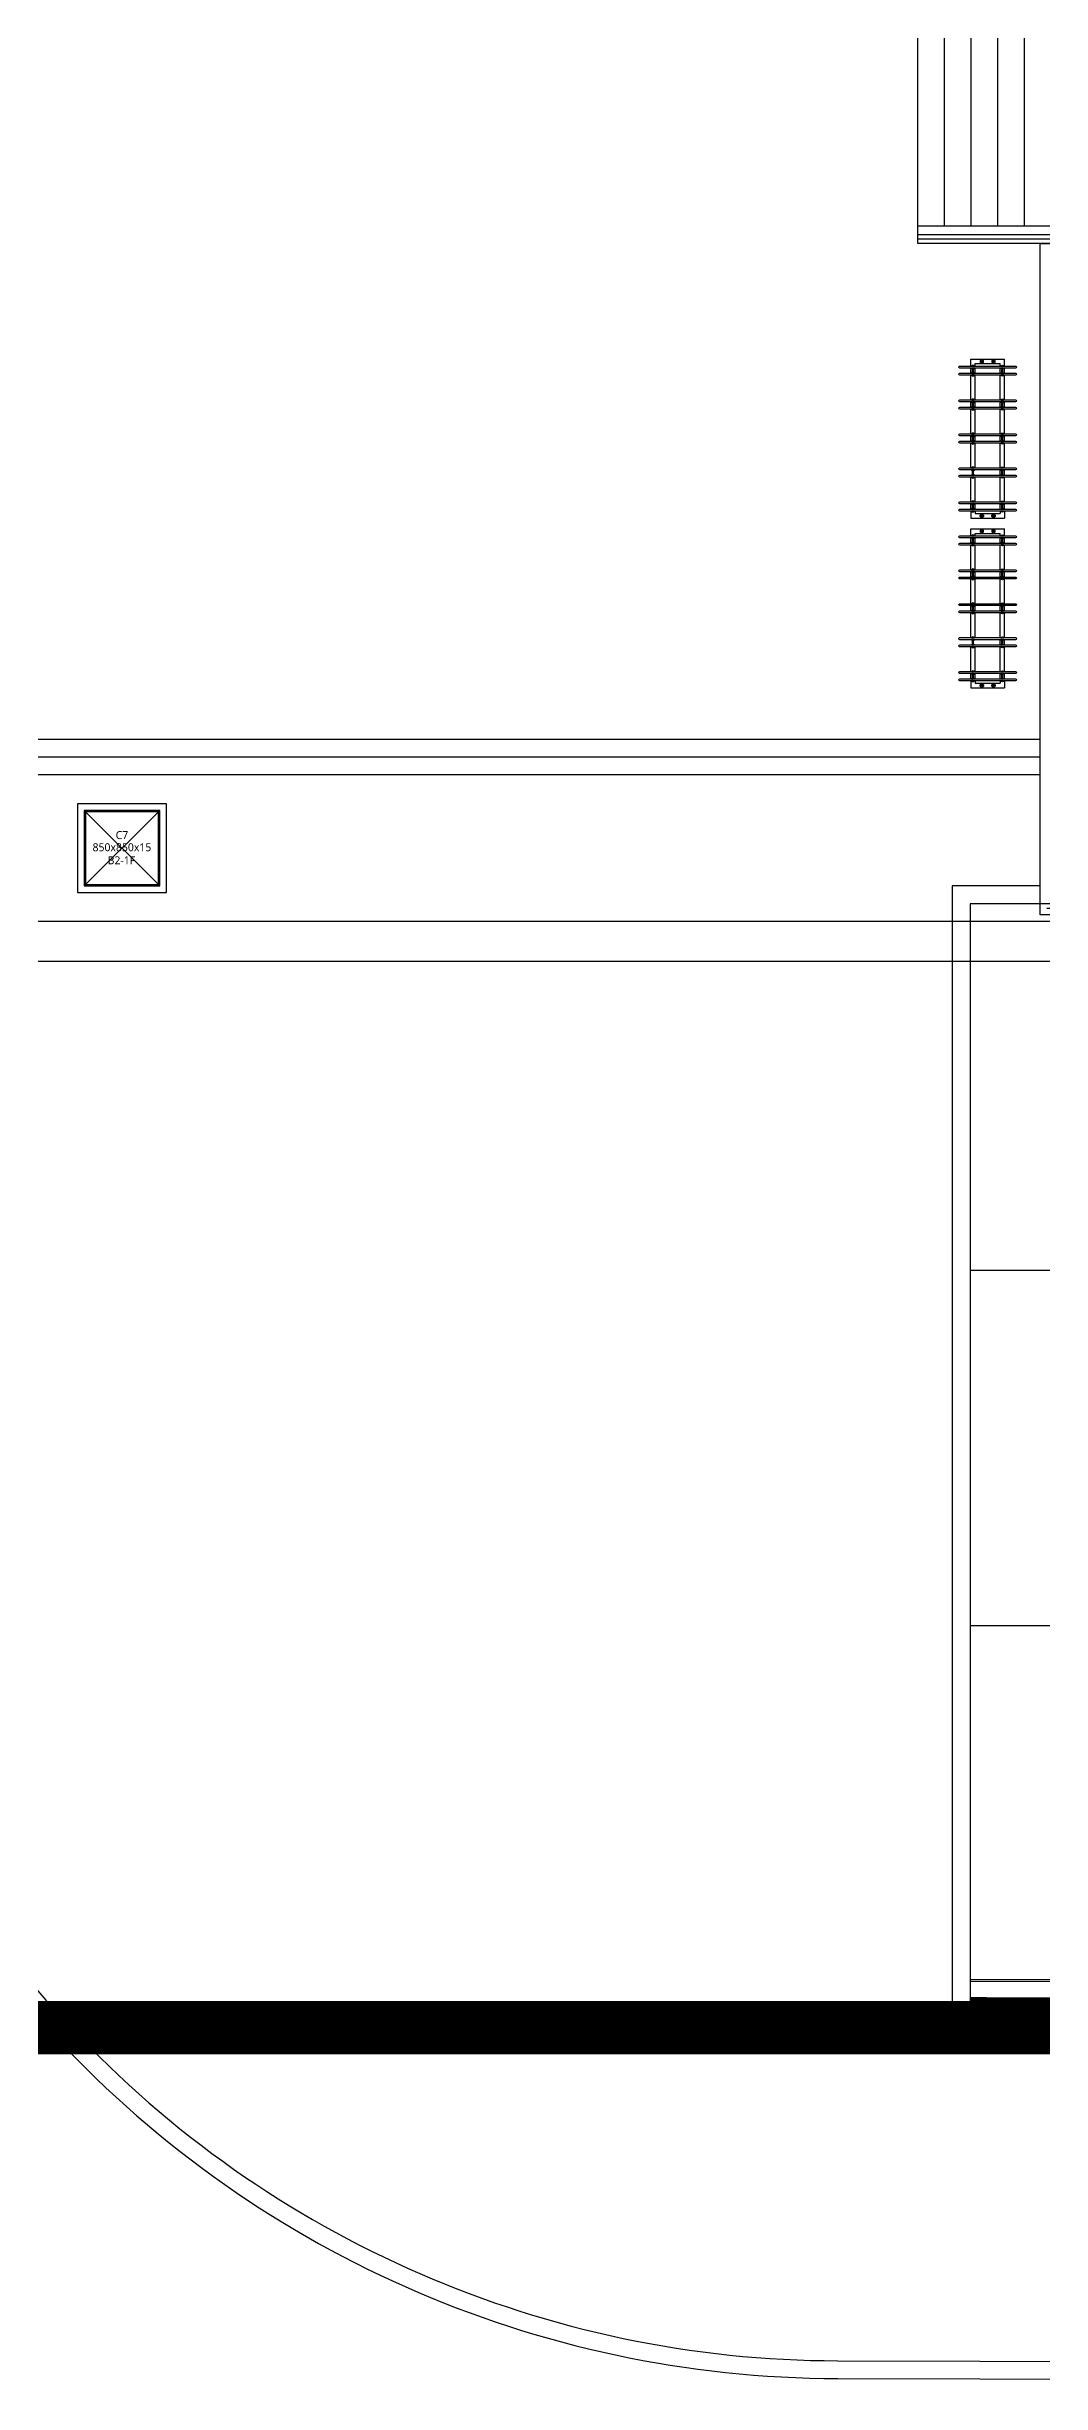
# Model space of a CAD drawing. Header units: millimetres. Extents: x -26983 to 60590, y 825 to 42375.
# Drawn here: x 59519 to 59738, y 16827 to 17341 of the extents above; entities that cross this region are included whole.
import ezdxf
from ezdxf.enums import TextEntityAlignment as Align

# ---------------------------------------------------------------- set-up
doc = ezdxf.new("R2010")
doc.units = ezdxf.units.MM
doc.header["$LTSCALE"] = 100
doc.header["$MEASUREMENT"] = 0
doc.linetypes.add('DASHDOT', pattern=[1, 0.5, -0.25, 0, -0.25])
doc.layers.get('0').update_dxf_attribs({"linetype": 'CONTINUOUS'})
doc.layers.get('Defpoints').update_dxf_attribs({"color": 171, "linetype": 'CONTINUOUS'})
doc.layers.add('#프레임 라인', color=189, linetype='CONTINUOUS', plot=False)
for name, color, linetype in [('ELE9', 9, 'CONTINUOUS'), ('STAIR', 4, 'CONTINUOUS'), ('난간', 5, 'CONTINUOUS'), ('자전거보관소', 5, 'CONTINUOUS')]:
    doc.layers.add(name, color=color, linetype=linetype)
doc.styles.add('TE', font='malgun_0.ttf')

# ---------------------------------------------------------------- blocks, each defined once
blk = doc.blocks.new('C7-B2-1F')
at = {"layer": '#프레임 라인', "ltscale": 0.1}
blk.add_lwpolyline([(-500, -500), (500, -500), (500, 500), (-500, 500)], close=True, dxfattribs=at)
for points in [[(-425, -425), (425, -425), (425, 425), (-425, 425)], [(-410, -410), (410, -410), (410, 410), (-410, 410)]]:
    blk.add_lwpolyline(points, close=True)
at = {"layer": 'Defpoints', "ltscale": 10000}
for p, q in [((-425, -425), (425, 425)), ((425, -425), (-425, 425))]:
    blk.add_line(p, q, dxfattribs=at)
at = {"layer": 'Defpoints', "style": 'TE'}
for s, p in [('850x850x15', (0, -35)), ('C7', (0, 102)), ('B2-1F', (-6, -182))]:
    blk.add_text(s, height=90, dxfattribs=at).set_placement(p, align=Align.CENTER)
blk = doc.blocks.new('A$C393a7e1d')
at = {"layer": 'STAIR', "ltscale": 5}
for p, q in [((1500, 3000), (1500, 0)), ((0, 2800), (1500, 2800)), ((300, 2800), (300, 200)), ((600, 2800), (600, 200)), ((900, 2800), (900, 200)), ((1200, 2800), (1200, 200))]:
    blk.add_line(p, q, dxfattribs=at)
for points in [[(3500, 3000), (0, 3000)], [(0, 3000), (0, 0), (3500, 0)], [(1500, 200), (0, 200)]]:
    blk.add_lwpolyline(points, dxfattribs=at)
at = {"layer": '난간'}
for points in [[(3500, 2950), (0, 2950)], [(3500, 2900), (0, 2900)], [(0, 100), (3500, 100)], [(0, 50), (3500, 50)]]:
    blk.add_lwpolyline(points, dxfattribs=at)
blk = doc.blocks.new('A$C04AB33BF')
at = {"layer": '자전거보관소'}
for p, q in [((2284, 2550), (1904, 2550)), ((1904, 2473), (1904, 2550)), ((1904, 2450), (1904, 2391)), ((1904, 2368), (1904, 2091)), ((1922, 2451), (1922, 2391)), ((1935, 2451), (1935, 2391)), ((2234, 2500), (1954, 2500)), ((1954, 2473), (1954, 2500)), ((1954, 2450), (1954, 2391)), ((1954, 2368), (1954, 2091)), ((2234, 2473), (2234, 2500)), ((2234, 2450), (2234, 2391)), ((2234, 2368), (2234, 2091)), ((2252, 2451), (2252, 2391)), ((2265, 2451), (2265, 2391)), ((2284, 2473), (2284, 2550)), ((2284, 2450), (2284, 2391)), ((2284, 2368), (2284, 2091)), ((1904, 2068), (1904, 2009)), ((1904, 1986), (1904, 1709)), ((1922, 2069), (1922, 2009)), ((1935, 2069), (1935, 2009)), ((1954, 2068), (1954, 2009)), ((1954, 1986), (1954, 1709)), ((2234, 1986), (2234, 1709)), ((2252, 2069), (2252, 2009)), ((2265, 2069), (2265, 2009)), ((2284, 1986), (2284, 1709)), ((1904, 1686), (1904, 1626)), ((1904, 1604), (1904, 1326)), ((1922, 1686), (1922, 1626)), ((1935, 1686), (1935, 1626)), ((1954, 1686), (1954, 1626)), ((1954, 1604), (1954, 1326)), ((2234, 1686), (2234, 1626)), ((2234, 1604), (2234, 1326)), ((2252, 1686), (2252, 1626)), ((2265, 1686), (2265, 1626)), ((2284, 1686), (2284, 1626)), ((2284, 1604), (2284, 1326)), ((1904, 1304), (1904, 1244)), ((1904, 1222), (1904, 944)), ((1922, 1304), (1922, 1244)), ((1935, 1304), (1935, 1244)), ((1954, 1304), (1954, 1244)), ((1954, 1222), (1954, 944)), ((2234, 1304), (2234, 1244)), ((2234, 1222), (2234, 944)), ((2252, 1304), (2252, 1244)), ((2265, 1304), (2265, 1244)), ((2284, 1304), (2284, 1244)), ((2284, 1222), (2284, 944)), ((1904, 922), (1904, 863)), ((1904, 840), (1904, 763)), ((1922, 922), (1922, 863)), ((1935, 922), (1935, 863)), ((1954, 922), (1954, 863)), ((1954, 840), (1954, 813)), ((2234, 813), (1954, 813)), ((2234, 922), (2234, 863)), ((2234, 840), (2234, 813)), ((2252, 922), (2252, 863)), ((2265, 922), (2265, 863)), ((2284, 922), (2284, 863)), ((2284, 840), (2284, 763)), ((2284, 763), (1904, 763))]:
    blk.add_line(p, q, dxfattribs=at)
for points in [[(2406, 2473, -1), (2406, 2450), (1782, 2450, -1), (1782, 2473)], [(2406, 2368), (1782, 2368, -1), (1782, 2391), (2406, 2391, -1)], [(1929, 2473, 1), (1929, 2450, 1)], [(1929, 2391, 1), (1929, 2368, 1)], [(2259, 2473, 1), (2259, 2450, 1)], [(2259, 2391, 1), (2259, 2368, 1)], [(2406, 2091, -1), (2406, 2068), (1782, 2068, -1), (1782, 2091)], [(2406, 1986), (1782, 1986, -1), (1782, 2009), (2406, 2009, -1)], [(1929, 2091, 1), (1929, 2068, 1)], [(1929, 2009, 1), (1929, 1986, 1)], [(2259, 2091, 1), (2259, 2068, 1)], [(2259, 2009, 1), (2259, 1986, 1)], [(2406, 1708, -1), (2406, 1686), (1782, 1686, -1), (1782, 1708)], [(2406, 1604), (1782, 1604, -1), (1782, 1626), (2406, 1626, -1)], [(1929, 1708, 1), (1929, 1686, 1)], [(1929, 1626, 1), (1929, 1604, 1)], [(2259, 1708, 1), (2259, 1686, 1)], [(2259, 1626, 1), (2259, 1604, 1)], [(2406, 1304), (1782, 1304, -1), (1782, 1326), (2406, 1326, -1)], [(1929, 1326, 1), (1929, 1304, 1)], [(2259, 1326, 1), (2259, 1304, 1)], [(2406, 1244, -1), (2406, 1222), (1782, 1222, -1), (1782, 1244)], [(1929, 1244, 1), (1929, 1222, 1)], [(2259, 1244, 1), (2259, 1222, 1)], [(2406, 944, -1), (2406, 922), (1782, 922, -1), (1782, 944)], [(2406, 863, -1), (2406, 840), (1782, 840, -1), (1782, 863)], [(1929, 944, 1), (1929, 922, 1)], [(1929, 863, 1), (1929, 840, 1)], [(2259, 944, 1), (2259, 922, 1)], [(2259, 863, 1), (2259, 840, 1)]]:
    blk.add_lwpolyline(points, format="xyb", close=True, dxfattribs=at)
for points in [[(1911, 2473, -0.556415), (1947, 2473, -1)], [(1922, 2441, -0.179535), (1911, 2450, -1)], [(1911, 2391, -0.179535), (1922, 2400, -1)], [(1947, 2369, -0.259476), (1929, 2359, -0.259476), (1911, 2369, -1)], [(1947, 2450, -0.179535), (1935, 2441, -0.259476)], [(1935, 2400, -0.179535), (1947, 2391, -0.259476)], [(2277, 2473, 0.556415), (2241, 2473, 1)], [(2241, 2450, 0.179535), (2252, 2441, 0.259476)], [(2252, 2400, 0.179535), (2241, 2391, 0.259476)], [(2241, 2369, 0.259476), (2259, 2359, 0.259476), (2277, 2369, 1)], [(2265, 2441, 0.179535), (2277, 2450, 1)], [(2277, 2391, 0.179535), (2265, 2400, 1)], [(1911, 2091, -0.556415), (1947, 2091, -1)], [(1922, 2060, -0.179535), (1911, 2069, -1)], [(1911, 2010, -0.179535), (1922, 2019, -1)], [(1947, 1987, -0.259476), (1929, 1977, -0.259476), (1911, 1987, -1)], [(1947, 2069, -0.179535), (1935, 2060, -0.259476)], [(1935, 2019, -0.179535), (1947, 2010, -0.259476)], [(2277, 2091, 0.556415), (2241, 2091, 1)], [(2241, 2069, 0.179535), (2252, 2060, 0.259476)], [(2252, 2019, 0.179535), (2241, 2010, 0.259476)], [(2241, 1987, 0.259476), (2259, 1977, 0.259476), (2277, 1987, 1)], [(2265, 2060, 0.179535), (2277, 2069, 1)], [(2277, 2010, 0.179535), (2265, 2019, 1)], [(1911, 1708, -0.556415), (1947, 1708, -1)], [(1922, 1677, -0.179535), (1911, 1686, -1)], [(1911, 1627, -0.179535), (1922, 1636, -1)], [(1947, 1604, -0.259476), (1929, 1594, -0.259476), (1911, 1604, -1)], [(1947, 1686, -0.179535), (1935, 1677, -0.259476)], [(1935, 1636, -0.179535), (1947, 1627, -0.259476)], [(2277, 1708, 0.556415), (2241, 1708, 1)], [(2241, 1686, 0.179535), (2252, 1677, 0.259476)], [(2252, 1636, 0.179535), (2241, 1627, 0.259476)], [(2241, 1604, 0.259476), (2259, 1594, 0.259476), (2277, 1604, 1)], [(2265, 1677, 0.179535), (2277, 1686, 1)], [(2277, 1627, 0.179535), (2265, 1636, 1)], [(1911, 1326, -0.556415), (1947, 1326, -1)], [(2277, 1326, 0.556415), (2241, 1326, 1)], [(1922, 1295, -0.179535), (1911, 1304, -1)], [(1911, 1245, -0.179535), (1922, 1254, -1)], [(1947, 1222, -0.259476), (1929, 1212, -0.259476), (1911, 1222, -1)], [(1947, 1304, -0.179535), (1935, 1295, -0.259476)], [(1935, 1254, -0.179535), (1947, 1245, -0.259476)], [(2241, 1304, 0.179535), (2252, 1295, 0.259476)], [(2252, 1254, 0.179535), (2241, 1245, 0.259476)], [(2241, 1222, 0.259476), (2259, 1212, 0.259476), (2277, 1222, 1)], [(2265, 1295, 0.179535), (2277, 1304, 1)], [(2277, 1245, 0.179535), (2265, 1254, 1)], [(1911, 944, -0.556415), (1947, 944, -1)], [(1922, 913, -0.179535), (1911, 922, -1)], [(1911, 863, -0.179535), (1922, 872, -1)], [(1947, 840, -0.259476), (1929, 830, -0.259476), (1911, 840, -1)], [(1947, 922, -0.179535), (1935, 913, -0.259476)], [(1935, 872, -0.179535), (1947, 863, -0.259476)], [(2277, 944, 0.556415), (2241, 944, 1)], [(2241, 922, 0.179535), (2252, 913, 0.259476)], [(2252, 872, 0.179535), (2241, 863, 0.259476)], [(2241, 840, 0.259476), (2259, 830, 0.259476), (2277, 840, 1)], [(2265, 913, 0.179535), (2277, 922, 1)], [(2277, 863, 0.179535), (2265, 872, 1)]]:
    blk.add_lwpolyline(points, format="xyb", dxfattribs=at)
for points in [[(2037, 2507), (2021, 2507), (2010, 2517), (2010, 2533), (2021, 2543), (2037, 2543), (2047, 2533), (2047, 2517)], [(2167, 2507), (2151, 2507), (2140, 2517), (2140, 2533), (2151, 2543), (2167, 2543), (2177, 2533), (2177, 2517)], [(2037, 807), (2021, 807), (2010, 796), (2010, 780), (2021, 770), (2037, 770), (2047, 780), (2047, 796)], [(2167, 807), (2151, 807), (2140, 796), (2140, 780), (2151, 770), (2167, 770), (2177, 780), (2177, 796)]]:
    blk.add_lwpolyline(points, close=True, dxfattribs=at)
for centre in [(2029, 2525), (2159, 2525), (2029, 788), (2159, 788)]:
    blk.add_circle(centre, 8, dxfattribs=at)
blk = doc.blocks.new('B2FF')
at = {"layer": 'ELE9', "color": 253, "ltscale": 0.1}
for p, q in [((37339249.7, 537571.3), (37339249.7, 545121.3)), ((37338461.1, 525096.9), (37338261.1, 525096.9))]:
    blk.add_line(p, q, dxfattribs=at)
at = {"layer": 'ELE9', "color": 253, "linetype": 'Continuous'}
for p, q in [((37345961.7, 537696.3), (37338461.7, 537696.3)), ((37345961.7, 533571.3), (37338461.7, 533571.3)), ((37345961.7, 529571.3), (37338461.7, 529571.3)), ((37345961.7, 525571.3), (37338461.7, 525571.3))]:
    blk.add_line(p, q, dxfattribs=at)
at = {"layer": 'ELE9', "color": 253, "ltscale": 10, "const_width": 600}
blk.add_lwpolyline([(37150790.4, 525050.9), (37359310.2, 525050.9), (37359324.7, 647596.3), (37256431.7, 647586.4), (37163218.1, 647630.1)], dxfattribs=at)
at = {"layer": 'ELE9', "color": 253}
blk.add_lwpolyline([(37150980.9, 537050.9), (37359310.2, 537050.9)], dxfattribs=at)
at = {"layer": 'ELE9', "color": 253, "ltscale": 0.001}
blk.add_lwpolyline([(37340474.7, 537571.3), (37340474.7, 537496.3), (37174249.7, 537496.3), (37174249.7, 566646.3)], dxfattribs=at)
at = {"layer": 'ELE9', "color": 253, "ltscale": 0.1}
for points in [[(37339249.7, 545121.3), (37341374.7, 545121.3), (37341374.7, 545721.3)], [(37164124.7, 539546.3), (37339249.7, 539546.3)], [(37339249.7, 537896.3), (37338261.7, 537896.3), (37338261.1, 525096.9)], [(37339249.7, 537696.3), (37338461.7, 537696.3), (37338461.1, 525096.9)], [(37339324.7, 537646.3), (37345961.7, 537646.3), (37345961.7, 537571.3), (37339249.7, 537571.3)], [(37359310.2, 525550.9), (37338461.7, 525596)], [(37336974.7, 521305.6), (37359310.2, 521252.3)], [(37336974.7, 521105.6), (37359310.2, 521052.3)]]:
    blk.add_lwpolyline(points, dxfattribs=at)
for points in [[(37339249.7, 539346.3), (37324974.7, 539346.3), (37324974.7, 533105.5, 0.1860654), (37328079.6, 525050.9, 0.1860654)], [(37339249.7, 539146.3), (37325174.7, 539146.3), (37325174.7, 533105.5, 0.1900662), (37328351.3, 525050.9, 0.1644893)], [(37328079.6, 525054.7, 0.2114396), (37336974.7, 521105.6)], [(37328351.3, 525054.7, 0.2073921), (37336974.7, 521305.6)]]:
    blk.add_lwpolyline(points, format="xyb", dxfattribs=at)
at = {"layer": 'ELE9', "color": 253, "linetype": 'Continuous'}
blk.add_lwpolyline([(37338461.7, 537696.3), (37338461.7, 525096)], dxfattribs=at)
at = {"layer": 'ELE9', "color": 253, "linetype": 'DASHDOT', "lineweight": -3, "ltscale": 5, "const_width": 100}
blk.add_lwpolyline([(37359310.2, 525300.9), (37338461.7, 525346)], dxfattribs=at)
at = {"layer": 'ELE9', "color": 253, "linetype": 'ByBlock', "ltscale": 2}
blk.add_lwpolyline([(37359310.2, 525050.9), (37338461.7, 525096)], dxfattribs=at)
at = {"layer": 'ELE9', "color": 253, "ltscale": 0.1, "xscale": -1, "rotation": 180}
blk.add_blockref('A$C393a7e1d', (37337874.7, 548121.3), dxfattribs=at)
at = {"layer": 'ELE9', "color": 253, "ltscale": 0.1, "rotation": 179.999999999864}
for p in [(37340753.5, 544584.8), (37340753.5, 542675.3)]:
    blk.add_blockref('A$C04AB33BF', p, dxfattribs=at)
at = {"layer": 'ELE9', "color": 253, "ltscale": 0.1}
blk.add_blockref('C7-B2-1F', (37328924.7, 538321.3), dxfattribs=at)

msp = doc.modelspace()

# ---------------------------------------------------------------- block references
at = {"xscale": 0.01956471256889679, "yscale": 0.01956471256889679, "zscale": 0.01956471256889679}
msp.add_blockref('B2FF', (-670794.07, 6632.61), dxfattribs=at)

doc.saveas('drawing.dxf')
